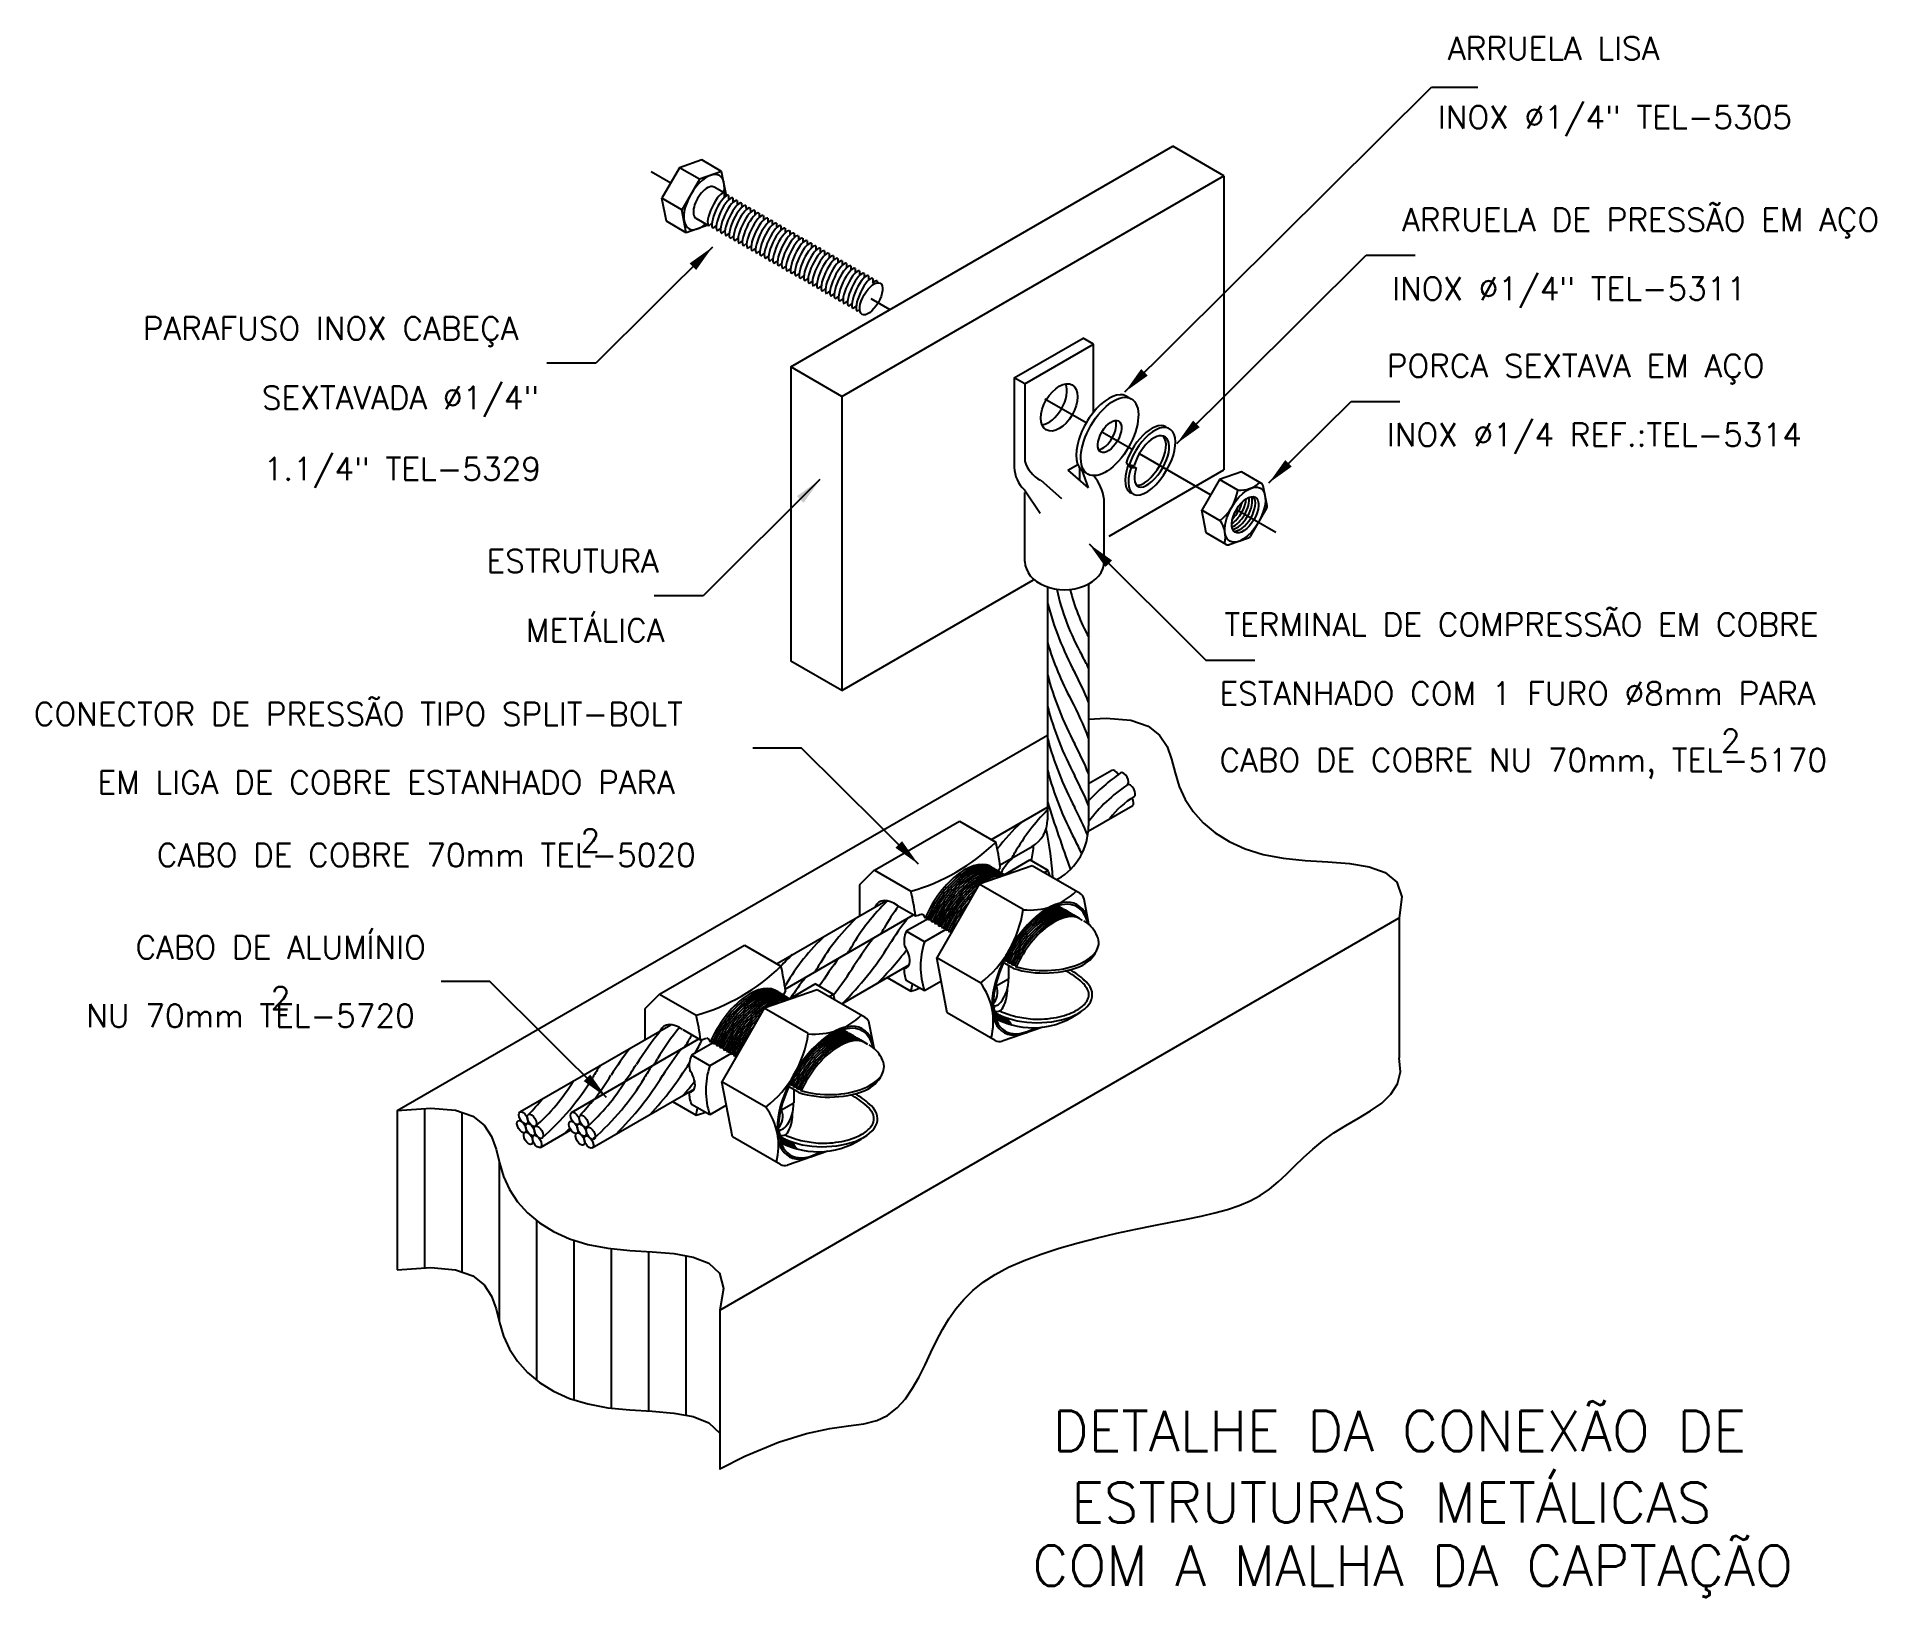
# Model space of a CAD drawing. Header units: millimetres. Extents: x -5752.5 to -5736.4, y -4732.2 to -4718.6.
import ezdxf
from ezdxf.enums import TextEntityAlignment as Align

# ---------------------------------------------------------------- set-up
doc = ezdxf.new("R2010")
doc.units = ezdxf.units.MM
doc.header["$LTSCALE"] = 10
doc.linetypes.add('DASHDOT2', pattern=[0.5, 0.25, -0.125, 0, -0.125])
doc.layers.add('Termotécnica', color=7, linetype='Continuous')
doc.styles.add('r140', font='romans.shx')
doc.styles.add('r80', font='romans.shx')

msp = doc.modelspace()

# ---------------------------------------------------------------- linework, layer by layer
at = {"layer": 'Termotécnica', "color": 2}
for p, q in [((-5742.982, -4721.706), (-5740.309, -4719.05)), ((-5740.309, -4719.05), (-5739.905, -4719.05)), ((-5746.671, -4719.684), (-5746.864, -4719.751)), ((-5746.497, -4719.785), (-5746.671, -4719.684)), ((-5745.894, -4721.488), (-5742.563, -4719.565)), ((-5742.119, -4719.821), (-5742.563, -4719.565)), ((-5746.864, -4719.751), (-5747.017, -4720.017)), ((-5746.689, -4719.851), (-5746.864, -4719.751)), ((-5746.689, -4719.851), (-5746.843, -4720.118)), ((-5746.497, -4719.785), (-5746.689, -4719.851)), ((-5746.458, -4719.984), (-5746.497, -4719.785)), ((-5745.449, -4721.745), (-5742.119, -4719.821)), ((-5742.119, -4719.821), (-5742.119, -4722.386)), ((-5746.843, -4720.118), (-5747.017, -4720.017)), ((-5746.979, -4720.217), (-5747.017, -4720.017)), ((-5746.474, -4719.971), (-5746.561, -4719.921)), ((-5746.474, -4719.971), (-5746.474, -4720.01)), ((-5746.458, -4719.984), (-5746.472, -4720.009)), ((-5746.436, -4719.993), (-5746.436, -4720.032)), ((-5746.398, -4720.015), (-5746.398, -4720.054)), ((-5746.361, -4720.037), (-5746.361, -4720.076)), ((-5746.805, -4720.318), (-5746.843, -4720.118)), ((-5746.609, -4720.257), (-5746.718, -4720.194)), ((-5746.323, -4720.059), (-5746.322, -4720.098)), ((-5746.285, -4720.081), (-5746.284, -4720.119)), ((-5746.247, -4720.103), (-5746.246, -4720.141)), ((-5746.209, -4720.125), (-5746.208, -4720.163)), ((-5746.17, -4720.147), (-5746.17, -4720.185)), ((-5746.132, -4720.169), (-5746.132, -4720.207)), ((-5746.094, -4720.19), (-5746.094, -4720.229)), ((-5746.805, -4720.318), (-5746.979, -4720.217)), ((-5746.617, -4720.253), (-5746.805, -4720.318)), ((-5746.609, -4720.257), (-5746.582, -4720.236)), ((-5746.572, -4720.279), (-5746.544, -4720.258)), ((-5746.534, -4720.301), (-5746.506, -4720.28)), ((-5746.497, -4720.324), (-5746.469, -4720.302)), ((-5746.458, -4720.345), (-5746.431, -4720.324)), ((-5746.421, -4720.367), (-5746.393, -4720.346)), ((-5746.056, -4720.212), (-5746.056, -4720.251)), ((-5746.018, -4720.235), (-5746.018, -4720.273)), ((-5745.98, -4720.257), (-5745.98, -4720.295)), ((-5745.942, -4720.278), (-5745.942, -4720.317)), ((-5745.904, -4720.3), (-5745.903, -4720.339)), ((-5745.866, -4720.322), (-5745.865, -4720.361)), ((-5745.828, -4720.344), (-5745.827, -4720.383)), ((-5746.577, -4720.443), (-5747.595, -4721.455)), ((-5746.383, -4720.389), (-5746.355, -4720.368)), ((-5746.342, -4720.41), (-5746.314, -4720.388)), ((-5746.304, -4720.432), (-5746.276, -4720.41)), ((-5746.266, -4720.454), (-5746.237, -4720.432)), ((-5746.228, -4720.476), (-5746.199, -4720.454)), ((-5746.19, -4720.497), (-5746.162, -4720.476)), ((-5746.154, -4720.521), (-5746.126, -4720.5)), ((-5745.79, -4720.366), (-5745.789, -4720.405)), ((-5745.751, -4720.388), (-5745.751, -4720.427)), ((-5745.713, -4720.41), (-5745.713, -4720.449)), ((-5745.675, -4720.432), (-5745.675, -4720.471)), ((-5745.637, -4720.454), (-5745.637, -4720.493)), ((-5745.599, -4720.476), (-5745.599, -4720.515)), ((-5745.561, -4720.498), (-5745.561, -4720.537)), ((-5745.523, -4720.52), (-5745.523, -4720.559)), ((-5742.53, -4722.156), (-5740.878, -4720.514)), ((-5740.878, -4720.514), (-5740.452, -4720.514)), ((-5746.115, -4720.542), (-5746.088, -4720.522)), ((-5746.078, -4720.565), (-5746.05, -4720.543)), ((-5746.04, -4720.587), (-5746.012, -4720.565)), ((-5745.999, -4720.607), (-5745.971, -4720.586)), ((-5745.961, -4720.629), (-5745.933, -4720.608)), ((-5745.923, -4720.652), (-5745.895, -4720.63)), ((-5745.885, -4720.674), (-5745.857, -4720.652)), ((-5745.847, -4720.694), (-5745.819, -4720.673)), ((-5745.485, -4720.542), (-5745.485, -4720.581)), ((-5745.447, -4720.564), (-5745.446, -4720.603)), ((-5745.409, -4720.586), (-5745.408, -4720.625)), ((-5745.371, -4720.607), (-5745.37, -4720.647)), ((-5745.332, -4720.629), (-5745.332, -4720.669)), ((-5745.294, -4720.651), (-5745.294, -4720.691)), ((-5745.254, -4720.672), (-5745.254, -4720.711)), ((-5745.809, -4720.716), (-5745.781, -4720.695)), ((-5745.771, -4720.738), (-5745.743, -4720.717)), ((-5745.732, -4720.76), (-5745.705, -4720.739)), ((-5745.694, -4720.782), (-5745.667, -4720.761)), ((-5745.656, -4720.804), (-5745.629, -4720.783)), ((-5745.618, -4720.826), (-5745.591, -4720.805)), ((-5745.58, -4720.848), (-5745.553, -4720.827)), ((-5745.218, -4720.694), (-5745.218, -4720.734)), ((-5745.18, -4720.716), (-5745.179, -4720.755)), ((-5745.142, -4720.738), (-5745.142, -4720.751)), ((-5745.542, -4720.871), (-5745.514, -4720.849)), ((-5745.504, -4720.893), (-5745.476, -4720.871)), ((-5745.466, -4720.915), (-5745.438, -4720.893)), ((-5745.426, -4720.935), (-5745.397, -4720.913)), ((-5745.388, -4720.957), (-5745.359, -4720.935)), ((-5745.351, -4720.979), (-5745.324, -4720.958)), ((-5745.313, -4721.001), (-5745.3, -4720.991)), ((-5747.595, -4721.455), (-5748.021, -4721.455)), ((-5745.894, -4721.488), (-5745.894, -4724.052)), ((-5745.449, -4721.745), (-5745.894, -4721.488)), ((-5745.449, -4721.745), (-5745.449, -4724.309)), ((-5741.727, -4722.499), (-5741.011, -4721.788)), ((-5741.011, -4721.788), (-5740.586, -4721.788)), ((-5743.119, -4722.963), (-5742.119, -4722.386)), ((-5742.972, -4722.326), (-5742.944, -4722.342)), ((-5742.955, -4722.347), (-5742.927, -4722.363)), ((-5742.955, -4722.347), (-5742.912, -4722.352)), ((-5742.944, -4722.342), (-5742.9, -4722.346)), ((-5742.927, -4722.363), (-5742.884, -4722.368)), ((-5742.912, -4722.352), (-5742.884, -4722.368)), ((-5741.966, -4722.402), (-5742.158, -4722.469)), ((-5741.791, -4722.503), (-5741.966, -4722.402)), ((-5745.64, -4722.47), (-5746.658, -4723.482)), ((-5743.854, -4723.185), (-5743.854, -4722.582)), ((-5742.158, -4722.469), (-5742.312, -4722.735)), ((-5741.998, -4722.561), (-5742.158, -4722.469)), ((-5741.743, -4722.699), (-5741.777, -4722.524)), ((-5743.163, -4723.185), (-5743.163, -4722.643)), ((-5742.152, -4722.828), (-5742.312, -4722.735)), ((-5742.274, -4722.935), (-5742.312, -4722.735)), ((-5741.747, -4722.72), (-5741.889, -4722.966)), ((-5743.294, -4723.031), (-5742.276, -4724.043)), ((-5742.099, -4723.036), (-5742.274, -4722.935)), ((-5741.906, -4722.98), (-5742.074, -4723.038)), ((-5745.449, -4724.309), (-5743.779, -4723.344)), ((-5743.657, -4723.406), (-5743.657, -4725.436)), ((-5743.299, -4723.372), (-5743.299, -4725.489)), ((-5746.658, -4723.482), (-5747.084, -4723.482)), ((-5742.276, -4724.043), (-5741.85, -4724.043)), ((-5745.449, -4724.309), (-5745.894, -4724.052)), ((-5749.324, -4727.968), (-5743.657, -4724.696)), ((-5745.8, -4724.81), (-5746.226, -4724.81)), ((-5744.782, -4725.822), (-5745.8, -4724.81)), ((-5743.299, -4725.12), (-5743.095, -4725.002)), ((-5744.146, -4725.608), (-5743.657, -4725.326)), ((-5743.301, -4725.533), (-5742.913, -4725.31)), ((-5745.165, -4725.874), (-5744.425, -4725.447)), ((-5744.425, -4725.447), (-5744.108, -4725.63)), ((-5744.07, -4725.829), (-5743.79, -4725.667)), ((-5745.294, -4726.001), (-5745.164, -4725.872)), ((-5745.165, -4725.874), (-5744.848, -4726.058)), ((-5744.068, -4725.847), (-5744.088, -4725.883)), ((-5743.579, -4725.959), (-5743.565, -4725.951)), ((-5745.295, -4726.004), (-5745.295, -4726.272)), ((-5746.513, -4729.708), (-5740.591, -4726.289)), ((-5746.018, -4726.69), (-5745.066, -4726.14)), ((-5745.943, -4726.91), (-5744.824, -4726.264)), ((-5744.964, -4726.183), (-5744.808, -4726.273)), ((-5744.733, -4726.27), (-5744.755, -4726.257)), ((-5744.723, -4726.292), (-5744.733, -4726.27)), ((-5744.702, -4726.288), (-5744.723, -4726.292)), ((-5744.692, -4726.31), (-5744.702, -4726.288)), ((-5740.591, -4726.289), (-5740.591, -4727.511)), ((-5744.671, -4726.306), (-5744.692, -4726.31)), ((-5744.662, -4726.328), (-5744.671, -4726.306)), ((-5744.641, -4726.324), (-5744.662, -4726.328)), ((-5744.631, -4726.346), (-5744.641, -4726.324)), ((-5744.61, -4726.342), (-5744.631, -4726.346)), ((-5744.601, -4726.364), (-5744.61, -4726.342)), ((-5744.58, -4726.361), (-5744.601, -4726.364)), ((-5744.57, -4726.382), (-5744.58, -4726.36)), ((-5744.549, -4726.378), (-5744.57, -4726.382)), ((-5744.539, -4726.4), (-5744.549, -4726.378)), ((-5744.518, -4726.396), (-5744.539, -4726.4)), ((-5744.508, -4726.417), (-5744.518, -4726.396)), ((-5744.494, -4726.414), (-5744.508, -4726.417)), ((-5747.038, -4726.955), (-5746.298, -4726.528)), ((-5746.298, -4726.528), (-5745.98, -4726.711)), ((-5745.448, -4727.038), (-5744.862, -4726.699)), ((-5743.953, -4726.731), (-5744.048, -4726.675)), ((-5744.025, -4726.669), (-5744.032, -4726.653)), ((-5744.004, -4726.665), (-5744.025, -4726.669)), ((-5743.994, -4726.687), (-5744.004, -4726.665)), ((-5743.973, -4726.683), (-5743.994, -4726.687)), ((-5743.963, -4726.703), (-5743.973, -4726.683)), ((-5743.942, -4726.701), (-5743.963, -4726.703)), ((-5743.933, -4726.714), (-5743.942, -4726.701)), ((-5748.518, -4726.844), (-5748.943, -4726.844)), ((-5747.5, -4727.856), (-5748.518, -4726.844)), ((-5745.94, -4726.926), (-5745.96, -4726.964)), ((-5745.053, -4726.809), (-5744.848, -4726.928)), ((-5747.167, -4727.082), (-5747.036, -4726.953)), ((-5747.167, -4727.085), (-5747.167, -4727.353)), ((-5747.038, -4726.955), (-5746.72, -4727.139)), ((-5748.255, -4727.981), (-5746.94, -4727.221)), ((-5744.104, -4727.12), (-5744.121, -4727.11)), ((-5744.057, -4727.108), (-5744.071, -4727.1)), ((-5747.805, -4727.985), (-5746.696, -4727.345)), ((-5746.836, -4727.264), (-5746.68, -4727.354)), ((-5746.605, -4727.351), (-5746.627, -4727.338)), ((-5746.595, -4727.373), (-5746.605, -4727.351)), ((-5746.574, -4727.369), (-5746.595, -4727.373)), ((-5746.565, -4727.391), (-5746.574, -4727.369)), ((-5746.544, -4727.387), (-5746.565, -4727.391)), ((-5746.534, -4727.409), (-5746.544, -4727.387)), ((-5746.513, -4727.405), (-5746.534, -4727.409)), ((-5746.504, -4727.427), (-5746.513, -4727.405)), ((-5746.483, -4727.423), (-5746.504, -4727.427)), ((-5746.473, -4727.445), (-5746.483, -4727.423)), ((-5746.452, -4727.442), (-5746.473, -4727.445)), ((-5746.442, -4727.463), (-5746.452, -4727.441)), ((-5746.421, -4727.459), (-5746.442, -4727.463)), ((-5746.412, -4727.481), (-5746.421, -4727.459)), ((-5746.391, -4727.477), (-5746.412, -4727.481)), ((-5746.381, -4727.498), (-5746.391, -4727.477)), ((-5746.366, -4727.495), (-5746.381, -4727.498)), ((-5745.897, -4727.75), (-5745.904, -4727.734)), ((-5747.626, -4728.295), (-5746.734, -4727.78)), ((-5746.925, -4727.89), (-5746.72, -4728.009)), ((-5745.825, -4727.812), (-5745.92, -4727.756)), ((-5745.876, -4727.746), (-5745.897, -4727.75)), ((-5745.866, -4727.768), (-5745.876, -4727.746)), ((-5745.845, -4727.764), (-5745.866, -4727.768)), ((-5745.835, -4727.784), (-5745.845, -4727.764)), ((-5745.815, -4727.782), (-5745.835, -4727.784)), ((-5745.806, -4727.795), (-5745.815, -4727.782)), ((-5749.324, -4727.968), (-5749.324, -4729.359)), ((-5748.076, -4728.291), (-5747.811, -4728.138)), ((-5745.976, -4728.201), (-5745.994, -4728.191)), ((-5745.93, -4728.189), (-5745.943, -4728.181)), ((-5746.513, -4729.708), (-5746.513, -4731.098))]:
    msp.add_line(p, q, dxfattribs=at)
at = {"layer": 'Termotécnica', "color": 1, "linetype": 'DASHDOT2'}
for p, q in [((-5746.941, -4719.885), (-5747.111, -4719.787)), ((-5745.029, -4720.989), (-5745.194, -4720.894)), ((-5743.32, -4721.976), (-5743.68, -4721.768)), ((-5742.919, -4722.208), (-5743.182, -4722.056)), ((-5742.235, -4722.602), (-5742.856, -4722.244)), ((-5741.666, -4722.931), (-5742.01, -4722.732))]:
    msp.add_line(p, q, dxfattribs=at)
at = {"layer": 'Termotécnica', "color": 2, "ltscale": 1.6}
for p, q in [((-5743.946, -4721.582), (-5743.347, -4721.236)), ((-5743.854, -4721.635), (-5743.255, -4721.289)), ((-5743.255, -4721.289), (-5743.347, -4721.236)), ((-5743.255, -4721.881), (-5743.255, -4721.289)), ((-5743.854, -4721.635), (-5743.946, -4721.582)), ((-5743.946, -4721.582), (-5743.946, -4722.362)), ((-5743.854, -4721.635), (-5743.854, -4722.309)), ((-5743.479, -4722.389), (-5743.392, -4722.339)), ((-5743.479, -4722.389), (-5743.302, -4722.543)), ((-5743.357, -4722.389), (-5743.302, -4722.543)), ((-5743.856, -4722.56), (-5743.722, -4722.761)), ((-5743.716, -4722.476), (-5743.534, -4722.636))]:
    msp.add_line(p, q, dxfattribs=at)
at = {"layer": 'Termotécnica', "color": 1}
for p, q in [((-5743.379, -4722.365), (-5743.379, -4722.476)), ((-5744.033, -4725.914), (-5743.81, -4725.785)), ((-5743.651, -4725.876), (-5743.81, -4725.785)), ((-5743.79, -4725.837), (-5744.252, -4725.997)), ((-5743.373, -4726.078), (-5743.79, -4725.837)), ((-5743.651, -4725.876), (-5743.686, -4725.897)), ((-5744.252, -4725.997), (-5744.622, -4726.637)), ((-5743.87, -4726.218), (-5744.252, -4725.997)), ((-5743.295, -4726.345), (-5743.338, -4726.128)), ((-5744.698, -4726.298), (-5744.888, -4726.407)), ((-5744.729, -4726.499), (-5744.888, -4726.407)), ((-5744.543, -4726.391), (-5744.729, -4726.499)), ((-5744.239, -4726.858), (-5744.622, -4726.637)), ((-5744.53, -4727.117), (-5744.622, -4726.637)), ((-5743.997, -4726.705), (-5743.997, -4726.82)), ((-5745.663, -4726.918), (-5746.125, -4727.078)), ((-5745.905, -4726.995), (-5745.682, -4726.866)), ((-5745.523, -4726.957), (-5745.682, -4726.866)), ((-5745.246, -4727.159), (-5745.663, -4726.918)), ((-5744.729, -4726.926), (-5744.888, -4726.835)), ((-5744.582, -4726.842), (-5744.729, -4726.926)), ((-5744.103, -4726.882), (-5743.997, -4726.82)), ((-5746.125, -4727.078), (-5746.494, -4727.718)), ((-5745.742, -4727.299), (-5746.125, -4727.078)), ((-5745.523, -4726.957), (-5745.559, -4726.978)), ((-5744.12, -4727.058), (-5744.134, -4727.046)), ((-5745.167, -4727.426), (-5745.21, -4727.209)), ((-5744.112, -4727.358), (-5744.53, -4727.117)), ((-5743.697, -4727.242), (-5744.051, -4727.364)), ((-5746.57, -4727.379), (-5746.76, -4727.488)), ((-5746.601, -4727.58), (-5746.76, -4727.488)), ((-5746.415, -4727.472), (-5746.601, -4727.58)), ((-5746.402, -4728.198), (-5746.494, -4727.718)), ((-5746.111, -4727.939), (-5746.494, -4727.718)), ((-5745.869, -4727.786), (-5745.869, -4727.902)), ((-5749.088, -4727.952), (-5749.088, -4729.342)), ((-5748.762, -4727.986), (-5748.762, -4729.376)), ((-5746.601, -4728.007), (-5746.76, -4727.916)), ((-5746.455, -4727.923), (-5746.601, -4728.007)), ((-5745.975, -4727.963), (-5745.869, -4727.902)), ((-5745.985, -4728.439), (-5746.402, -4728.198)), ((-5745.992, -4728.139), (-5746.007, -4728.127)), ((-5745.57, -4728.323), (-5745.924, -4728.445)), ((-5748.437, -4728.408), (-5748.437, -4729.799)), ((-5748.111, -4728.927), (-5748.111, -4730.318)), ((-5747.785, -4729.099), (-5747.785, -4730.49)), ((-5747.459, -4729.173), (-5747.459, -4730.563)), ((-5747.134, -4729.199), (-5747.134, -4730.589)), ((-5746.808, -4729.235), (-5746.808, -4730.626))]:
    msp.add_line(p, q, dxfattribs=at)
at = {"layer": 'Termotécnica', "color": 2}
for points in [[(-5743.299, -4724.559), (-5743.144, -4724.548), (-5742.929, -4724.567), (-5742.779, -4724.619), (-5742.679, -4724.697), (-5742.615, -4724.795), (-5742.575, -4724.907), (-5742.544, -4725.025), (-5742.508, -4725.144), (-5742.457, -4725.258), (-5742.388, -4725.364), (-5742.301, -4725.462), (-5742.196, -4725.549), (-5742.074, -4725.625), (-5741.934, -4725.688), (-5741.776, -4725.737), (-5741.601, -4725.77), (-5741.41, -4725.789), (-5741.213, -4725.801), (-5741.024, -4725.816), (-5740.852, -4725.844), (-5740.712, -4725.895), (-5740.613, -4725.98), (-5740.569, -4726.108), (-5740.591, -4726.289)], [(-5746.513, -4731.093), (-5746.294, -4730.981), (-5746, -4730.859), (-5745.756, -4730.784), (-5745.555, -4730.742), (-5745.392, -4730.718), (-5745.257, -4730.699), (-5745.145, -4730.672), (-5745.05, -4730.626), (-5744.967, -4730.561), (-5744.895, -4730.481), (-5744.832, -4730.389), (-5744.776, -4730.289), (-5744.724, -4730.185), (-5744.675, -4730.079), (-5744.625, -4729.976), (-5744.573, -4729.878), (-5744.518, -4729.785), (-5744.456, -4729.698), (-5744.387, -4729.616), (-5744.308, -4729.539), (-5744.218, -4729.466), (-5744.114, -4729.398), (-5743.996, -4729.335), (-5743.861, -4729.275), (-5743.712, -4729.22), (-5743.554, -4729.169), (-5743.389, -4729.121), (-5743.22, -4729.078), (-5743.052, -4729.038), (-5742.887, -4729.002), (-5742.73, -4728.97), (-5742.582, -4728.942), (-5742.444, -4728.915), (-5742.316, -4728.889), (-5742.197, -4728.861), (-5742.087, -4728.831), (-5741.985, -4728.797), (-5741.891, -4728.757), (-5741.803, -4728.71), (-5741.723, -4728.655), (-5741.647, -4728.592), (-5741.573, -4728.524), (-5741.5, -4728.452), (-5741.424, -4728.378), (-5741.344, -4728.305), (-5741.257, -4728.233), (-5741.161, -4728.164), (-5741.056, -4728.1), (-5740.947, -4728.037), (-5740.84, -4727.973), (-5740.743, -4727.904), (-5740.663, -4727.826), (-5740.606, -4727.737), (-5740.58, -4727.633), (-5740.591, -4727.511)], [(-5749.324, -4727.968), (-5749.032, -4727.948), (-5748.817, -4727.967), (-5748.667, -4728.018), (-5748.567, -4728.097), (-5748.503, -4728.195), (-5748.463, -4728.307), (-5748.432, -4728.425), (-5748.397, -4728.544), (-5748.346, -4728.658), (-5748.276, -4728.764), (-5748.189, -4728.861), (-5748.085, -4728.949), (-5747.962, -4729.024), (-5747.822, -4729.087), (-5747.664, -4729.136), (-5747.489, -4729.17), (-5747.298, -4729.188), (-5747.102, -4729.2), (-5746.914, -4729.216), (-5746.745, -4729.246), (-5746.608, -4729.3), (-5746.515, -4729.388), (-5746.48, -4729.52), (-5746.513, -4729.708)], [(-5749.324, -4729.359), (-5749.032, -4729.338), (-5748.817, -4729.357), (-5748.667, -4729.409), (-5748.567, -4729.488), (-5748.503, -4729.586), (-5748.463, -4729.697), (-5748.432, -4729.816), (-5748.397, -4729.935), (-5748.346, -4730.048), (-5748.276, -4730.155), (-5748.189, -4730.252), (-5748.085, -4730.339), (-5747.962, -4730.415), (-5747.822, -4730.478), (-5747.664, -4730.527), (-5747.489, -4730.561), (-5747.298, -4730.579), (-5747.102, -4730.591), (-5746.914, -4730.607), (-5746.745, -4730.637), (-5746.608, -4730.69), (-5746.513, -4730.781)]]:
    msp.add_lwpolyline(points, dxfattribs=at)
at = {"layer": 'Termotécnica', "color": 2, "ltscale": 1.6}
for centre, start, end in [((-5743.664, -4722.353), 181.9565, 227.0468), ((-5743.584, -4722.226), 197.037, 242.1272)]:
    msp.add_arc(centre, 0.283, start, end, dxfattribs=at)
at = {"layer": 'Termotécnica', "color": 2}
for centre, radius, start, end in [((-5743.582, -4722.703), 0.423, 8.2416, 39.3916), ((-5742.405, -4722.504), 0.41, 307.9752, 352.0031), ((-5741.973, -4722.324), 0.238, 263.8935, 314.4182), ((-5741.807, -4722.53), 0.0308, 10.8835, 60), ((-5741.773, -4722.705), 0.0308, 330, 10.8835), ((-5742.344, -4722.968), 0.238, 345.499, 36.1892), ((-5742.084, -4723.009), 0.0308, 240, 289.1154), ((-5741.916, -4722.951), 0.0308, 289.1154, 330), ((-5743.924, -4725.436), 0.267, 300, 360), ((-5743.832, -4725.489), 0.533, 300, 0), ((-5745.324, -4724.379), 1.745, 285.8241, 314.1759), ((-5745.86, -4726.065), 1.805, 6.9569, 13.9344), ((-5746.601, -4726.493), 1.807, 6.984, 13.9344), ((-5745.284, -4724.593), 1.746, 285.8241, 287.6369), ((-5743.478, -4726.552), 0.274, 26.4242, 59.497), ((-5743.475, -4726.458), 0.273, 297.3192, 339.4448), ((-5747.196, -4725.46), 1.745, 285.8241, 314.1759), ((-5747.732, -4727.146), 1.805, 6.984, 13.9344), ((-5743.802, -4727.344), 0.665, 47.8924, 63.0928), ((-5743.755, -4727.281), 0.614, 46.866, 61.3786), ((-5746.601, -4726.493), 1.807, 346.0656, 348.0801), ((-5745.324, -4725.248), 1.746, 285.8241, 288.5405), ((-5748.474, -4727.574), 1.807, 6.984, 13.9344), ((-5743.785, -4726.547), 0.7, 242.6705, 306.7217), ((-5747.157, -4725.674), 1.746, 285.8241, 287.6369), ((-5745.35, -4727.633), 0.274, 26.4242, 59.497), ((-5745.347, -4727.539), 0.273, 297.3192, 339.4448), ((-5745.675, -4728.425), 0.665, 47.8924, 63.0928), ((-5745.628, -4728.362), 0.614, 46.866, 61.3786), ((-5748.474, -4727.574), 1.807, 346.0656, 348.0801), ((-5747.196, -4726.329), 1.746, 285.8241, 288.5405), ((-5745.657, -4727.628), 0.7, 242.6705, 306.7217)]:
    msp.add_arc(centre, radius, start, end, dxfattribs=at)
at = {"layer": 'Termotécnica', "color": 1}
for centre, radius, start, end in [((-5740.98, -4722.844), 2.767, 194.7103, 208.2103), ((-5741.457, -4722.946), 2.173, 192.7137, 209.117), ((-5741.776, -4723.014), 1.733, 193.7305, 208.5956), ((-5741.015, -4723.087), 2.762, 196.8877, 208.1717), ((-5745.205, -4725.044), 2.122, 26.0117, 29.3417), ((-5740.984, -4723.468), 2.763, 194.6647, 208.2103), ((-5746.468, -4725.726), 3.432, 22.5428, 27.3042), ((-5740.984, -4723.745), 2.763, 194.6647, 208.2103), ((-5745.908, -4725.704), 2.788, 20.6074, 28.0944), ((-5740.984, -4724.023), 2.763, 194.6647, 208.2103), ((-5746.463, -4726.345), 3.426, 22.5428, 27.3042), ((-5740.984, -4724.301), 2.763, 194.6647, 208.2103), ((-5746.463, -4726.623), 3.426, 22.5428, 27.3042), ((-5741.932, -4726.551), 1.873, 125.5176, 136.855), ((-5742.189, -4726.279), 1.384, 123.8813, 143.3219), ((-5732.673, -4721.87), 11.5, 197.238, 200.3406), ((-5746.463, -4726.901), 3.426, 22.8236, 27.3042), ((-5742.514, -4725.878), 0.752, 120.9836, 142.8263), ((-5742.615, -4726.82), 1.862, 132.9609, 142.6012), ((-5742.33, -4726.655), 1.862, 135.4624, 149.8631), ((-5746.088, -4726.063), 2.48, 2.7756, 12.7426), ((-5746.463, -4727.178), 3.426, 24.974, 27.3042), ((-5743.653, -4726.109), 0.46, 130.6219, 152.5935), ((-5745.513, -4724.817), 1.814, 328.2738, 330.1267), ((-5745.217, -4725.537), 1.445, 349.7866, 355.4159), ((-5744.304, -4726.09), 0.687, 13.8536, 18.1051), ((-5743.809, -4725.649), 0.573, 263.8935, 314.4196), ((-5743.41, -4726.142), 0.0739, 10.8846, 60), ((-5744.041, -4727.643), 1.862, 132.9609, 149.8631), ((-5743.756, -4727.479), 1.862, 134.1176, 149.8631), ((-5743.471, -4727.314), 1.862, 142.8159, 149.8631), ((-5742.154, -4728.376), 3.426, 142.5428, 147.3042), ((-5744.846, -4726.081), 0.986, 307.9752, 352.0031), ((-5744.327, -4727.808), 1.862, 132.9609, 149.8631), ((-5746.654, -4725.476), 1.814, 328.2738, 330.1267), ((-5744.695, -4726.495), 0.212, 155.5864, 191.3137), ((-5744.612, -4727.973), 1.862, 132.9609, 137.3342), ((-5747.386, -4725.07), 2.763, 314.6647, 328.2103), ((-5746.939, -4725.64), 1.814, 328.2738, 330.1267), ((-5742.455, -4728.55), 3.426, 142.5428, 147.3042), ((-5747.084, -4724.896), 2.763, 314.6647, 322.7987), ((-5744.075, -4726.713), 0.688, 161.8949, 198.1051), ((-5747.224, -4725.805), 1.814, 328.2738, 330.1267), ((-5742.752, -4728.721), 3.426, 142.5428, 147.6254), ((-5747.687, -4725.244), 2.763, 321.5518, 328.2103), ((-5744.683, -4726.745), 0.224, 175.3313, 203.5925), ((-5747.51, -4725.97), 1.814, 329.5837, 330.1267), ((-5743.048, -4728.893), 3.426, 142.5428, 146.2805), ((-5744.7, -4727.195), 0.571, 345.499, 36.1918), ((-5744.25, -4726.939), 0.158, 317.1076, 21.3624), ((-5744.302, -4726.835), 0.305, 321.3212, 2.7333), ((-5744.34, -4726.915), 0.334, 332.7069, 1.9672), ((-5746.177, -4727.171), 0.687, 13.8536, 18.1051), ((-5744.124, -4726.986), 0.072, 273.0434, 328.3427), ((-5744.099, -4727.046), 0.0603, 270.1402, 338.8672), ((-5745.446, -4728.454), 1.862, 139.5621, 149.8631), ((-5745.681, -4726.73), 0.573, 263.8935, 314.4196), ((-5745.283, -4727.223), 0.0739, 10.8846, 60), ((-5744.877, -4729.039), 2.783, 140.6074, 148.0944), ((-5748.352, -4726.447), 1.814, 327.76, 330.1267), ((-5745.169, -4728.285), 1.862, 148.4338, 149.8631), ((-5749.132, -4726.118), 2.757, 330.6066, 333.4539), ((-5746.718, -4727.162), 0.986, 307.9752, 352.0031), ((-5744.075, -4727.294), 0.0739, 240, 289.1154), ((-5744.578, -4729.512), 3.426, 142.5428, 147.3042), ((-5749.583, -4726.114), 2.757, 324.4914, 328.1717), ((-5749.132, -4726.118), 2.757, 316.8478, 328.6585), ((-5748.629, -4726.616), 1.814, 328.2738, 330.1267), ((-5744.128, -4729.516), 3.426, 142.5428, 147.3042), ((-5746.567, -4727.576), 0.212, 155.5864, 191.3137), ((-5749.266, -4726.809), 1.731, 311.4044, 328.5956), ((-5749.483, -4726.567), 2.17, 310.883, 329.117), ((-5748.816, -4726.813), 1.731, 311.4044, 328.5956), ((-5745.799, -4728.761), 2.118, 146.0117, 149.3417), ((-5749.033, -4726.571), 2.17, 310.883, 329.117), ((-5749.81, -4726.206), 2.763, 323.0054, 328.2103), ((-5749.36, -4726.209), 2.763, 314.6647, 328.2103), ((-5745.349, -4728.765), 2.118, 146.0117, 149.3417), ((-5748.179, -4726.62), 1.814, 317.7828, 323.0098), ((-5745.947, -4727.794), 0.688, 161.8949, 198.1051), ((-5750.411, -4725.907), 3.062, 316.7715, 320.1887), ((-5749.961, -4725.911), 3.062, 316.7715, 320.1887), ((-5746.555, -4727.826), 0.224, 175.3313, 203.5925), ((-5746.572, -4728.276), 0.571, 345.499, 36.1918), ((-5746.122, -4728.02), 0.158, 317.1076, 21.3624), ((-5746.175, -4727.916), 0.305, 321.3212, 2.7333), ((-5746.212, -4727.996), 0.334, 332.7069, 1.9672), ((-5749.81, -4726.206), 2.763, 314.7103, 316.0743), ((-5745.996, -4728.067), 0.072, 273.0434, 328.3427), ((-5745.971, -4728.127), 0.0603, 270.1402, 338.8672), ((-5745.948, -4728.375), 0.0739, 240, 289.1154)]:
    msp.add_arc(centre, radius, start, end, dxfattribs=at)
at = {"layer": 'Termotécnica', "color": 2}
for centre, major_axis, ratio, start_param, end_param in [((-5746.65, -4720.051), (0.134, 0.231), 0.500279, 5.346038, 10.360469), ((-5746.639, -4720.058), (0.079, 0.137), 0.500279, 6.283185, 9.424778), ((-5743.647, -4721.787), (-0.113, -0.196), 0.5774, 0.422608, 2.715828), ((-5742.781, -4722.287), (0.16, 0.276), 0.499695, 6.179029, 8.271564), ((-5742.753, -4722.303), (0.16, 0.276), 0.499695, 4.712389, 8.271556), ((-5742.753, -4722.303), (0.119, 0.207), 0.499999, 4.712389, 8.337575), ((-5742.781, -4722.287), (0.119, 0.207), 0.499999, 4.712389, 6.152357), ((-5742.77, -4722.294), (0.167, 0.288), 0.440757, 2.002135, 3.259858), ((-5742.742, -4722.309), (0.167, 0.288), 0.440757, 2.001855, 4.712389), ((-5742.742, -4722.309), (0.127, 0.22), 0.420785, 2.069209, 4.712389), ((-5742.77, -4722.293), (0.127, 0.22), 0.420785, 3.285745, 4.712389), ((-5743.065, -4725.057), (-0.0299, 0.0519), 0.509483, 4.765756, 6.283185), ((-5742.99, -4725.078), (-0.0299, 0.0519), 0.509483, 3.143946, 6.283185), ((-5742.931, -4725.181), (-0.0299, 0.0519), 0.509483, 3.141593, 6.283185), ((-5742.946, -4725.26), (-0.0299, 0.0519), 0.509483, 3.141593, 4.693232), ((-5744.963, -4726.426), (-0.159, 0.275), 0.509483, 5.438574, 6.617471), ((-5743.72, -4726.75), (0.321, 0.556), 0.500279, -0.498152, 1.725871), ((-5743.685, -4726.507), (0.476, 0.002), 0.509483, 4.157937, 6.597026), ((-5743.684, -4726.508), (0.497, 0.002), 0.529306, 4.139289, 5.448871), ((-5743.742, -4726.961), (0.476, 0.002), 0.509483, -2.437266, 0.576951), ((-5743.703, -4726.721), (-0.321, -0.556), 0.500279, -0.592139, 0.710524), ((-5746.836, -4727.507), (-0.159, 0.275), 0.509483, 5.438574, 6.617471), ((-5745.592, -4727.831), (0.321, 0.556), 0.500279, -0.498152, 1.725871), ((-5745.557, -4727.588), (0.476, 0.002), 0.509483, 4.157937, 6.597026), ((-5745.556, -4727.589), (0.497, 0.002), 0.529306, 4.139289, 5.448871), ((-5745.614, -4728.042), (0.476, 0.002), 0.509483, -2.437266, 0.576951), ((-5745.575, -4727.802), (-0.321, -0.556), 0.500279, -0.592139, 0.710524)]:
    msp.add_ellipse(centre, major_axis=major_axis, ratio=ratio, start_param=start_param, end_param=end_param, dxfattribs=at)
at = {"layer": 'Termotécnica', "color": 1}
for centre, major_axis, ratio, start_param, end_param in [((-5746.541, -4720.114), (0.067, 0.143), 0.281547, 0, 3.124318), ((-5746.504, -4720.136), (0.067, 0.143), 0.281547, 0, 3.124318), ((-5746.466, -4720.158), (0.067, 0.143), 0.281547, 0, 3.124318), ((-5746.429, -4720.181), (0.067, 0.143), 0.281547, 0, 3.124318), ((-5746.39, -4720.202), (0.067, 0.143), 0.281547, 0, 3.124318), ((-5746.353, -4720.224), (0.067, 0.143), 0.281547, 0, 3.124318), ((-5746.315, -4720.246), (0.067, 0.143), 0.281547, 0, 3.124318), ((-5746.276, -4720.268), (0.067, 0.143), 0.281547, 0, 3.124318), ((-5746.239, -4720.29), (0.067, 0.143), 0.281547, 0, 3.124318), ((-5746.201, -4720.312), (0.067, 0.143), 0.281547, 0, 3.124318), ((-5746.162, -4720.334), (0.067, 0.143), 0.281547, 0, 3.124318), ((-5746.123, -4720.356), (0.067, 0.143), 0.281547, 0, 3.124318), ((-5746.086, -4720.378), (0.067, 0.143), 0.281547, 0, 3.124318), ((-5746.047, -4720.4), (0.067, 0.143), 0.281547, 0, 3.124318), ((-5746.01, -4720.422), (0.067, 0.143), 0.281547, 0, 3.124318), ((-5745.972, -4720.444), (0.067, 0.143), 0.281547, 0, 3.124318), ((-5745.933, -4720.465), (0.067, 0.143), 0.281547, 0, 3.124318), ((-5745.896, -4720.488), (0.067, 0.143), 0.281547, 0, 3.124318), ((-5745.858, -4720.51), (0.067, 0.143), 0.281547, 0, 3.124318), ((-5745.819, -4720.531), (0.067, 0.143), 0.281547, 0, 3.124318), ((-5745.781, -4720.553), (0.067, 0.143), 0.281547, 0, 3.124318), ((-5745.743, -4720.575), (0.067, 0.143), 0.281547, 0, 3.124318), ((-5745.703, -4720.596), (0.067, 0.143), 0.281547, 0, 3.124318), ((-5745.666, -4720.619), (0.067, 0.143), 0.281547, 0, 3.124318), ((-5745.628, -4720.641), (0.067, 0.143), 0.281547, 0, 3.124318), ((-5745.589, -4720.662), (0.067, 0.143), 0.281547, 0, 3.124318), ((-5745.552, -4720.685), (0.067, 0.143), 0.281547, 0, 3.124318), ((-5745.514, -4720.707), (0.067, 0.143), 0.281547, 0, 3.124318), ((-5745.475, -4720.728), (0.067, 0.143), 0.281547, 0, 3.124318), ((-5745.438, -4720.75), (0.067, 0.143), 0.281547, 0, 3.124318), ((-5745.4, -4720.772), (0.067, 0.143), 0.281547, 0, 3.124318), ((-5745.361, -4720.794), (0.067, 0.143), 0.281547, 0, 3.124318), ((-5745.322, -4720.815), (0.067, 0.143), 0.281547, 0, 3.124318), ((-5745.284, -4720.836), (0.067, 0.143), 0.281547, 0, 3.124318), ((-5745.247, -4720.859), (0.067, 0.143), 0.281547, 0, 3.124318), ((-5745.209, -4720.881), (0.067, 0.143), 0.281547, 0, 0.731558), ((-5742.041, -4722.714), (0.088, 0.152), 0.500279, 3.916435, 5.497893), ((-5742.014, -4722.73), (0.088, 0.152), 0.500279, 3.701884, 5.72462), ((-5742.067, -4722.699), (0.088, 0.152), 0.500279, 4.213803, 5.208923), ((-5741.988, -4722.745), (0.088, 0.152), 0.500279, 3.504465, 5.918396), ((-5741.961, -4722.761), (0.088, 0.152), 0.500279, 3.310458, 6.098275), ((-5744.424, -4726.322), (0.276, 0.478), 0.509483, -0.069099, 1.793729), ((-5744.409, -4726.332), (0.276, 0.478), 0.509483, -0.066887, 1.769836), ((-5744.394, -4726.341), (0.276, 0.478), 0.509483, 0.000834, 1.792129), ((-5744.379, -4726.35), (0.276, 0.478), 0.509483, -0.059235, 1.769943), ((-5744.363, -4726.359), (0.276, 0.478), 0.509483, 0.000081, 1.792977), ((-5744.348, -4726.368), (0.276, 0.478), 0.509483, 0.069442, 1.769727), ((-5744.333, -4726.377), (0.276, 0.478), 0.509483, 0.000081, 1.792977), ((-5744.317, -4726.386), (0.276, 0.478), 0.509483, 0.069442, 1.769727), ((-5744.302, -4726.395), (0.276, 0.478), 0.509483, 0.000081, 1.792977), ((-5744.287, -4726.404), (0.276, 0.478), 0.509483, 0.069442, 1.769727), ((-5744.271, -4726.413), (0.276, 0.478), 0.509483, 0.159074, 1.793724), ((-5744.256, -4726.421), (0.276, 0.478), 0.509483, 0.259192, 1.76988), ((-5744.241, -4726.43), (0.276, 0.478), 0.509483, 0.941317, 1.792524), ((-5744.225, -4726.439), (0.276, 0.478), 0.509483, 1.054898, 1.770095), ((-5743.716, -4726.733), (-0.321, -0.556), 0.500279, -3.678206, 0.756013), ((-5744.211, -4726.451), (0.276, 0.478), 0.509483, 1.207524, 1.787348), ((-5743.737, -4726.724), (0.276, 0.478), 0.509483, -0.069442, 1.74457), ((-5743.722, -4726.733), (0.276, 0.478), 0.509483, -0.069442, 1.721827), ((-5743.707, -4726.742), (0.276, 0.478), 0.509483, -0.069442, 1.745409), ((-5743.691, -4726.751), (0.276, 0.478), 0.509483, -0.069442, 1.720495), ((-5743.676, -4726.76), (0.276, 0.478), 0.509483, -0.069442, 1.742476), ((-5743.661, -4726.768), (0.276, 0.478), 0.509483, -0.069442, 1.726452), ((-5743.645, -4726.777), (0.276, 0.478), 0.509483, -0.080951, 1.732748), ((-5743.753, -4726.715), (0.276, 0.478), 0.509483, -0.069442, 0.949973), ((-5743.768, -4726.706), (0.276, 0.478), 0.509483, -0.069442, 0.546266), ((-5743.785, -4726.701), (0.276, 0.478), 0.509483, -0.069442, 0.386689), ((-5743.799, -4726.689), (0.276, 0.478), 0.509483, -0.050881, 0.23141), ((-5743.814, -4726.68), (0.276, 0.478), 0.509483, -0.063361, 0.132148), ((-5743.83, -4726.671), (0.276, 0.478), 0.509483, -0.084808, 0.063993), ((-5744.955, -4726.593), (-0.074, 0.129), 0.509483, 2.820425, 4.869091), ((-5743.706, -4726.734), (0.321, 0.556), 0.500279, 1.758319, 2.412877), ((-5746.296, -4727.403), (0.276, 0.478), 0.509483, -0.069099, 1.793729), ((-5746.281, -4727.413), (0.276, 0.478), 0.509483, -0.066887, 1.769836), ((-5746.266, -4727.422), (0.276, 0.478), 0.509483, 0.000834, 1.792129), ((-5746.251, -4727.431), (0.276, 0.478), 0.509483, -0.059235, 1.769943), ((-5746.236, -4727.44), (0.276, 0.478), 0.509483, 0.000081, 1.792977), ((-5746.22, -4727.449), (0.276, 0.478), 0.509483, 0.069442, 1.769727), ((-5746.205, -4727.458), (0.276, 0.478), 0.509483, 0.000081, 1.792977), ((-5746.19, -4727.467), (0.276, 0.478), 0.509483, 0.069442, 1.769727), ((-5746.175, -4727.476), (0.276, 0.478), 0.509483, 0.000081, 1.792977), ((-5746.159, -4727.485), (0.276, 0.478), 0.509483, 0.069442, 1.769727), ((-5746.144, -4727.494), (0.276, 0.478), 0.509483, 0.159074, 1.793724), ((-5746.128, -4727.502), (0.276, 0.478), 0.509483, 0.259192, 1.76988), ((-5744.079, -4727.028), (0.0489, 0.0625), 0.509483, 2.225509, 3.37668), ((-5744.065, -4727.039), (0.0489, 0.0625), 0.509483, 2.225509, 3.514547), ((-5746.113, -4727.511), (0.276, 0.478), 0.509483, 0.941317, 1.792524), ((-5746.098, -4727.52), (0.276, 0.478), 0.509483, 1.054898, 1.770095), ((-5746.084, -4727.532), (0.276, 0.478), 0.509483, 1.207524, 1.787348), ((-5745.589, -4727.814), (-0.321, -0.556), 0.500279, -3.678206, 0.756013), ((-5743.773, -4726.725), (0.276, 0.478), 0.509483, 2.755729, 3.035473), ((-5743.766, -4726.726), (0.276, 0.478), 0.509483, 2.750518, 3.049868), ((-5743.789, -4726.716), (0.276, 0.478), 0.509483, 2.903189, 3.049868), ((-5743.796, -4726.713), (0.276, 0.478), 0.509483, 2.965674, 3.046744), ((-5743.751, -4726.735), (0.276, 0.478), 0.509483, 2.748319, 3.029066), ((-5743.745, -4726.736), (0.276, 0.478), 0.509483, 2.754666, 3.049868), ((-5743.73, -4726.745), (0.276, 0.478), 0.509483, 2.749818, 3.007121), ((-5743.728, -4726.741), (0.276, 0.478), 0.509483, 2.770883, 3.049868), ((-5743.713, -4726.75), (0.276, 0.478), 0.509483, 2.767564, 3.020551), ((-5743.71, -4726.749), (0.276, 0.478), 0.509483, 2.77827, 3.049868), ((-5743.694, -4726.758), (0.276, 0.478), 0.509483, 2.76593, 3.012858), ((-5743.693, -4726.755), (0.276, 0.478), 0.509483, 2.779602, 3.049868), ((-5743.677, -4726.764), (0.276, 0.478), 0.509483, 2.77085, 3.007121), ((-5743.676, -4726.76), (0.276, 0.478), 0.509483, 2.78885, 3.049868), ((-5743.661, -4726.768), (0.276, 0.478), 0.509483, 2.77085, 3.007121), ((-5745.61, -4727.805), (0.276, 0.478), 0.509483, -0.069442, 1.74457), ((-5745.595, -4727.814), (0.276, 0.478), 0.509483, -0.069442, 1.721827), ((-5745.579, -4727.823), (0.276, 0.478), 0.509483, -0.069442, 1.745409), ((-5745.564, -4727.832), (0.276, 0.478), 0.509483, -0.069442, 1.720495), ((-5745.548, -4727.841), (0.276, 0.478), 0.509483, -0.069442, 1.742476), ((-5745.533, -4727.849), (0.276, 0.478), 0.509483, -0.069442, 1.726452), ((-5745.518, -4727.858), (0.276, 0.478), 0.509483, -0.080951, 1.732748), ((-5745.625, -4727.796), (0.276, 0.478), 0.509483, -0.069442, 0.949973), ((-5745.641, -4727.787), (0.276, 0.478), 0.509483, -0.069442, 0.546266), ((-5745.657, -4727.782), (0.276, 0.478), 0.509483, -0.069442, 0.386689), ((-5745.671, -4727.77), (0.276, 0.478), 0.509483, -0.050881, 0.23141), ((-5745.687, -4727.761), (0.276, 0.478), 0.509483, -0.063361, 0.132148), ((-5745.702, -4727.752), (0.276, 0.478), 0.509483, -0.084808, 0.063993), ((-5746.828, -4727.674), (-0.074, 0.129), 0.509483, 2.820425, 4.869091), ((-5745.578, -4727.815), (0.321, 0.556), 0.500279, 1.758319, 2.412877), ((-5745.952, -4728.109), (0.0489, 0.0625), 0.509483, 2.225509, 3.37668), ((-5745.937, -4728.12), (0.0489, 0.0625), 0.509483, 2.225509, 3.514547), ((-5745.646, -4727.806), (0.276, 0.478), 0.509483, 2.755729, 3.035473), ((-5745.639, -4727.807), (0.276, 0.478), 0.509483, 2.750518, 3.049868), ((-5745.623, -4727.816), (0.276, 0.478), 0.509483, 2.748319, 3.029066), ((-5745.618, -4727.817), (0.276, 0.478), 0.509483, 2.754666, 3.049868), ((-5745.602, -4727.826), (0.276, 0.478), 0.509483, 2.749818, 3.007121), ((-5745.601, -4727.822), (0.276, 0.478), 0.509483, 2.770883, 3.049868), ((-5745.661, -4727.797), (0.276, 0.478), 0.509483, 2.903189, 3.049868), ((-5745.668, -4727.794), (0.276, 0.478), 0.509483, 2.965674, 3.046744), ((-5745.585, -4727.831), (0.276, 0.478), 0.509483, 2.767564, 3.020551), ((-5745.582, -4727.83), (0.276, 0.478), 0.509483, 2.77827, 3.049868), ((-5745.567, -4727.839), (0.276, 0.478), 0.509483, 2.76593, 3.012858), ((-5745.565, -4727.836), (0.276, 0.478), 0.509483, 2.779602, 3.049868), ((-5745.55, -4727.845), (0.276, 0.478), 0.509483, 2.77085, 3.007121), ((-5745.548, -4727.841), (0.276, 0.478), 0.509483, 2.78885, 3.049868), ((-5745.533, -4727.849), (0.276, 0.478), 0.509483, 2.77085, 3.007121)]:
    msp.add_ellipse(centre, major_axis=major_axis, ratio=ratio, start_param=start_param, end_param=end_param, dxfattribs=at)
at = {"layer": 'Termotécnica', "color": 2}
for centre, major_axis, ratio in [((-5745.194, -4720.894), (0.079, 0.136), 0.444559), ((-5741.934, -4722.776), (0.134, 0.231), 0.500279), ((-5741.934, -4722.776), (0.088, 0.152), 0.500279), ((-5748.241, -4728.11), (-0.0299, 0.0518), 0.509483), ((-5748.225, -4728.033), (-0.0299, 0.0518), 0.509483), ((-5748.151, -4728.055), (-0.0299, 0.0518), 0.509483), ((-5747.789, -4728.116), (0.0299, -0.0519), 0.509483), ((-5747.775, -4728.037), (0.0299, -0.0519), 0.509483), ((-5747.698, -4728.064), (0.0299, -0.0519), 0.509483), ((-5748.182, -4728.212), (-0.0299, 0.0518), 0.509483), ((-5748.166, -4728.135), (-0.0299, 0.0518), 0.509483), ((-5748.106, -4728.239), (-0.0299, 0.0518), 0.509483), ((-5748.092, -4728.159), (-0.0299, 0.0518), 0.509483), ((-5747.73, -4728.218), (0.0299, -0.0519), 0.509483), ((-5747.715, -4728.14), (0.0299, -0.0519), 0.509483), ((-5747.655, -4728.243), (0.0299, -0.0519), 0.509483), ((-5747.638, -4728.168), (0.0299, -0.0519), 0.509483)]:
    msp.add_ellipse(centre, major_axis=major_axis, ratio=ratio, dxfattribs=at)
at = {"layer": 'Termotécnica', "color": 2, "ltscale": 1.6}
msp.add_ellipse((-5743.554, -4721.841), major_axis=(-0.113, -0.196), ratio=0.5774, dxfattribs=at)
at = {"layer": 'Termotécnica', "color": 3}
for centre, major_axis, ratio, start_param, end_param in [((-5743.156, -4722.071), (0.189, 0.328), 0.500279, 6.158562, 9.55174), ((-5743.16, -4722.068), (0.078, 0.135), 0.500066, 3.48811, 5.938796)]:
    msp.add_ellipse(centre, major_axis=major_axis, ratio=ratio, start_param=start_param, end_param=end_param, dxfattribs=at)
for major_axis, ratio in [((0.189, 0.328), 0.500279), ((0.078, 0.135), 0.500066)]:
    msp.add_ellipse((-5743.115, -4722.094), major_axis=major_axis, ratio=ratio, dxfattribs=at)
at = {"layer": 'Termotécnica', "color": 2, "linetype": 'Continuous'}
msp.add_ellipse((-5743.508, -4723.185), major_axis=(-0.345, 0), ratio=0.708671, start_param=0, end_param=3.141593, dxfattribs=at)
at = {"layer": 'Termotécnica', "color": 2}
for points in [[(-5744.057, -4727.108), (-5743.979, -4727.138), (-5743.936, -4727.15), (-5743.859, -4727.163), (-5743.79, -4727.174), (-5743.681, -4727.173), (-5743.578, -4727.159), (-5743.488, -4727.135), (-5743.416, -4727.105), (-5743.365, -4727.072), (-5743.33, -4727.04), (-5743.309, -4727.011), (-5743.299, -4726.984), (-5743.295, -4726.959), (-5743.299, -4726.933), (-5743.31, -4726.907), (-5743.331, -4726.878), (-5743.339, -4726.867), (-5743.351, -4726.855), (-5743.357, -4726.851)], [(-5745.93, -4728.189), (-5745.851, -4728.219), (-5745.808, -4728.231), (-5745.731, -4728.244), (-5745.662, -4728.255), (-5745.554, -4728.254), (-5745.45, -4728.24), (-5745.36, -4728.216), (-5745.289, -4728.186), (-5745.237, -4728.153), (-5745.203, -4728.121), (-5745.182, -4728.092), (-5745.171, -4728.065), (-5745.168, -4728.04), (-5745.171, -4728.014), (-5745.182, -4727.988), (-5745.203, -4727.959), (-5745.212, -4727.948), (-5745.223, -4727.936), (-5745.23, -4727.932)]]:
    msp.add_open_spline(points, degree=3, knots=[3.942773, 3.942773, 3.942773, 3.942773, 4.152047, 4.373331, 4.607258, 4.841184, 5.075111, 5.298225, 5.504103, 5.689757, 5.855803, 6.005181, 6.14422, 6.28326, 6.422299, 6.561339, 6.707536, 6.872139, 7.036742, 7.036742, 7.036742, 7.036742], dxfattribs=at)
for points in [[(-5746.719, -4720.643), (-5746.777, -4720.586), (-5746.577, -4720.443)], [(-5742.84, -4721.506), (-5742.782, -4721.563), (-5742.982, -4721.706)], [(-5742.388, -4721.956), (-5742.33, -4722.013), (-5742.53, -4722.156)], [(-5741.584, -4722.299), (-5741.527, -4722.356), (-5741.727, -4722.499)], [(-5745.782, -4722.671), (-5745.84, -4722.614), (-5745.64, -4722.47)], [(-5743.152, -4723.231), (-5743.094, -4723.174), (-5743.294, -4723.031)], [(-5744.924, -4725.622), (-5744.982, -4725.679), (-5744.782, -4725.822)], [(-5747.642, -4727.656), (-5747.699, -4727.713), (-5747.5, -4727.856)]]:
    msp.add_solid(points, dxfattribs=at)

# ---------------------------------------------------------------- texts
at = {"layer": 'Termotécnica', "color": 2, "style": 'r80'}
for s, p in [('ARRUELA LISA', (-5740.166, -4718.81)), (' INOX %%C1/4" TEL-5305', (-5740.39, -4719.411)), ('ARRUELA DE PRESSÃO EM AÇO', (-5740.565, -4720.305)), (' INOX %%C1/4" TEL-5311', (-5740.789, -4720.905)), ('PARAFUSO INOX CABEÇA ', (-5751.542, -4721.252)), ('PORCA SEXTAVA EM AÇO', (-5740.698, -4721.578)), ('SEXTAVADA %%C1/4" ', (-5750.504, -4721.856)), ('INOX %%C1/4 REF.:TEL-5314', (-5740.698, -4722.179)), ('1.1/4" TEL-5329', (-5750.489, -4722.476)), ('ESTRUTURA ', (-5748.546, -4723.28)), ('METÁLICA', (-5748.204, -4723.883)), ('TERMINAL DE COMPRESSÃO EM COBRE', (-5742.115, -4723.833)), ('CONECTOR DE PRESSÃO TIPO SPLIT-BOLT', (-5752.492, -4724.613)), (' ESTANHADO COM 1 FURO %%C8mm PARA', (-5742.295, -4724.434)), (' CABO DE COBRE NU 70mm, TEL-5170', (-5742.295, -4725.015)), (' EM LIGA DE COBRE ESTANHADO PARA', (-5752.074, -4725.209)), ('CABO DE COBRE 70mm TEL-5020', (-5751.42, -4725.842)), ('CABO DE ALUMÍNIO', (-5751.605, -4726.647)), (' NU 70mm TEL-5720', (-5752.172, -4727.243))]:
    msp.add_text(s, height=0.2, dxfattribs=at).set_placement(p)
for p in [(-5737.788, -4724.746), (-5747.728, -4725.616), (-5750.428, -4726.99)]:
    msp.add_text('2', height=0.2, dxfattribs=at).set_placement(p, align=Align.MIDDLE_LEFT)
at = {"layer": 'Termotécnica', "color": 5, "style": 'r140'}
for s, p in [('DETALHE DA CONEXÃO DE', (-5740.59, -4730.716)), ('ESTRUTURAS METÁLICAS', (-5740.66, -4731.328)), ('COM A MALHA DA CAPTAÇÃO', (-5740.474, -4731.94))]:
    msp.add_text(s, height=0.35, dxfattribs=at).set_placement(p, align=Align.MIDDLE)

doc.saveas('drawing.dxf')
